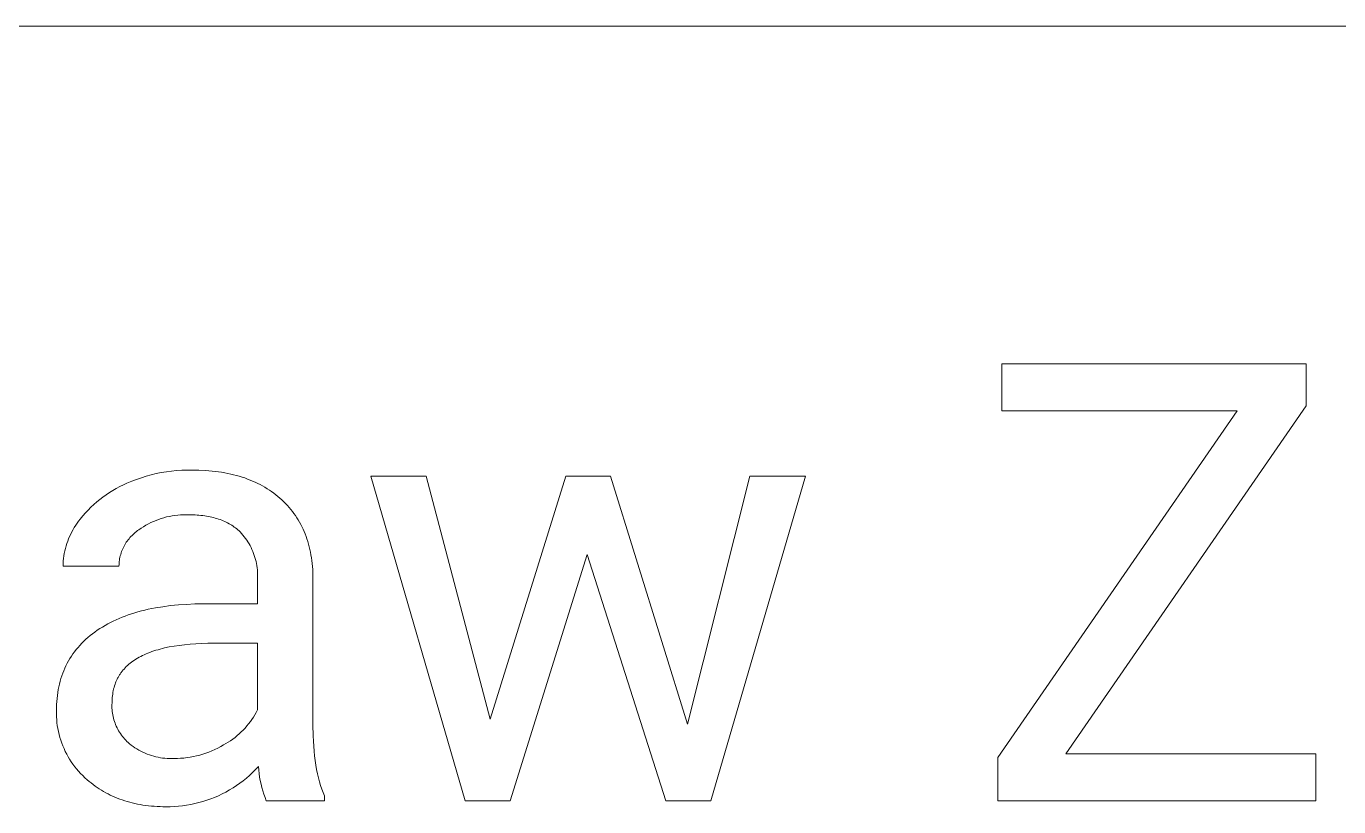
# Model space of a CAD drawing. Header units: millimetres. Extents: x -2542 to 6192, y -257 to 5845.
# Drawn here: x 4163 to 4411.4, y 572.1 to 719.8 of the extents above; entities that cross this region are included whole.
import ezdxf

# ---------------------------------------------------------------- set-up
doc = ezdxf.new("R2010")
doc.units = ezdxf.units.MM
doc.header["$MEASUREMENT"] = 0
doc.layers.add('Domyślny', color=7, linetype='Continuous', true_color=0x000000)

msp = doc.modelspace()

# ---------------------------------------------------------------- linework, layer by layer
at = {"layer": 'Domyślny', "color": 18, "lineweight": 15, "true_color": 0x000000}
for p, q in [((6183.9, 719.77), (2891.58, 719.77)), ((4347.63, 646.96), (4347.63, 655.89)), ((4347.63, 655.89), (4405.28, 655.89)), ((4405.28, 655.89), (4405.28, 647.95)), ((4346.91, 581.38), (4392.22, 646.96)), ((4392.22, 646.96), (4347.63, 646.96)), ((4405.28, 647.95), (4359.79, 582.11)), ((4182.04, 633.29), (4182.94, 633.66)), ((4182.94, 633.66), (4183.85, 634.01)), ((4183.85, 634.01), (4184.77, 634.33)), ((4184.77, 634.33), (4185.7, 634.62)), ((4185.7, 634.62), (4186.64, 634.87)), ((4186.64, 634.87), (4187.59, 635.1)), ((4187.59, 635.1), (4188.55, 635.29)), ((4188.55, 635.29), (4189.51, 635.45)), ((4189.51, 635.45), (4190.48, 635.59)), ((4190.48, 635.59), (4191.45, 635.68)), ((4191.45, 635.68), (4192.42, 635.75)), ((4192.42, 635.75), (4193.4, 635.79)), ((4193.4, 635.79), (4194.37, 635.79)), ((4194.37, 635.79), (4195.68, 635.77)), ((4195.68, 635.77), (4196.95, 635.7)), ((4196.95, 635.7), (4197.57, 635.66)), ((4197.57, 635.66), (4198.19, 635.6)), ((4198.19, 635.6), (4198.79, 635.53)), ((4198.79, 635.53), (4199.39, 635.45)), ((4199.39, 635.45), (4199.97, 635.36)), ((4199.97, 635.36), (4200.55, 635.26)), ((4200.55, 635.26), (4201.12, 635.15)), ((4201.12, 635.15), (4201.68, 635.03)), ((4201.68, 635.03), (4202.23, 634.9)), ((4202.23, 634.9), (4202.78, 634.76)), ((4202.78, 634.76), (4203.31, 634.61)), ((4203.31, 634.61), (4203.83, 634.45)), ((4203.83, 634.45), (4204.35, 634.28)), ((4204.35, 634.28), (4204.86, 634.09)), ((4204.86, 634.09), (4205.35, 633.9)), ((4205.35, 633.9), (4205.84, 633.7)), ((4205.84, 633.7), (4206.32, 633.48)), ((4246.08, 573.19), (4228.22, 634.64)), ((4228.22, 634.64), (4238.69, 634.64)), ((4238.69, 634.64), (4250.79, 588.63)), ((4250.79, 588.63), (4265.1, 634.64)), ((4265.1, 634.64), (4273.56, 634.64)), ((4273.56, 634.64), (4288.16, 587.67)), ((4288.16, 587.67), (4299.97, 634.64)), ((4310.5, 634.64), (4292.58, 573.19)), ((4299.97, 634.64), (4310.5, 634.64)), ((4177.5, 630.67), (4178.11, 631.11)), ((4178.11, 631.11), (4178.73, 631.53)), ((4178.73, 631.53), (4179.37, 631.92)), ((4179.37, 631.92), (4180.02, 632.3)), ((4180.02, 632.3), (4180.68, 632.65)), ((4180.68, 632.65), (4181.36, 632.98)), ((4181.36, 632.98), (4182.04, 633.29)), ((4206.32, 633.48), (4206.79, 633.26)), ((4206.79, 633.26), (4207.25, 633.03)), ((4207.25, 633.03), (4207.71, 632.78)), ((4207.71, 632.78), (4208.15, 632.53)), ((4208.15, 632.53), (4208.59, 632.26)), ((4208.59, 632.26), (4209.01, 631.99)), ((4209.01, 631.99), (4209.43, 631.71)), ((4209.43, 631.71), (4209.84, 631.41)), ((4209.84, 631.41), (4210.24, 631.11)), ((4210.24, 631.11), (4210.63, 630.79)), ((4174.68, 628.2), (4175.21, 628.73)), ((4175.21, 628.73), (4175.76, 629.25)), ((4175.76, 629.25), (4176.32, 629.74)), ((4176.32, 629.74), (4176.9, 630.22)), ((4176.9, 630.22), (4177.5, 630.67)), ((4210.63, 630.79), (4211.01, 630.47)), ((4211.01, 630.47), (4211.38, 630.13)), ((4211.38, 630.13), (4211.74, 629.79)), ((4211.74, 629.79), (4212.08, 629.44)), ((4212.08, 629.44), (4212.42, 629.08)), ((4212.42, 629.08), (4212.75, 628.72)), ((4212.75, 628.72), (4213.06, 628.34)), ((4172.61, 625.74), (4172.9, 626.13)), ((4172.9, 626.13), (4173.2, 626.51)), ((4173.2, 626.51), (4173.67, 627.09)), ((4173.67, 627.09), (4174.17, 627.66)), ((4174.17, 627.66), (4174.68, 628.2)), ((4187.55, 626.25), (4187.06, 626.05)), ((4188.04, 626.44), (4187.55, 626.25)), ((4188.54, 626.61), (4188.04, 626.44)), ((4189.05, 626.76), (4188.54, 626.61)), ((4189.56, 626.9), (4189.05, 626.76)), ((4190.08, 627.01), (4189.56, 626.9)), ((4190.6, 627.11), (4190.08, 627.01)), ((4191.12, 627.19), (4190.6, 627.11)), ((4191.65, 627.26), (4191.12, 627.19)), ((4192.17, 627.3), (4191.65, 627.26)), ((4192.7, 627.33), (4192.17, 627.3)), ((4193.23, 627.34), (4192.7, 627.33)), ((4193.76, 627.33), (4193.23, 627.34)), ((4194.54, 627.31), (4193.76, 627.33)), ((4194.93, 627.3), (4194.54, 627.31)), ((4195.31, 627.27), (4194.93, 627.3)), ((4195.68, 627.24), (4195.31, 627.27)), ((4196.04, 627.21), (4195.68, 627.24)), ((4196.4, 627.17), (4196.04, 627.21)), ((4196.76, 627.12), (4196.4, 627.17)), ((4197.11, 627.06), (4196.76, 627.12)), ((4197.45, 627), (4197.11, 627.06)), ((4197.79, 626.94), (4197.45, 627)), ((4198.12, 626.86), (4197.79, 626.94)), ((4198.44, 626.78), (4198.12, 626.86)), ((4198.76, 626.7), (4198.44, 626.78)), ((4199.07, 626.6), (4198.76, 626.7)), ((4199.38, 626.5), (4199.07, 626.6)), ((4199.68, 626.4), (4199.38, 626.5)), ((4199.98, 626.29), (4199.68, 626.4)), ((4200.27, 626.17), (4199.98, 626.29)), ((4200.55, 626.04), (4200.27, 626.17)), ((4213.06, 628.34), (4213.36, 627.96)), ((4213.36, 627.96), (4213.65, 627.57)), ((4213.65, 627.57), (4213.93, 627.17)), ((4213.93, 627.17), (4214.2, 626.77)), ((4214.2, 626.77), (4214.46, 626.35)), ((4214.46, 626.35), (4214.7, 625.93)), ((4171.18, 623.23), (4171.39, 623.67)), ((4171.39, 623.67), (4171.6, 624.1)), ((4171.6, 624.1), (4171.84, 624.52)), ((4171.84, 624.52), (4172.08, 624.94)), ((4172.08, 624.94), (4172.34, 625.34)), ((4172.34, 625.34), (4172.61, 625.74)), ((4183.41, 623.8), (4183.2, 623.61)), ((4183.62, 623.98), (4183.41, 623.8)), ((4183.85, 624.15), (4183.62, 623.98)), ((4184.07, 624.32), (4183.85, 624.15)), ((4184.31, 624.48), (4184.07, 624.32)), ((4184.74, 624.78), (4184.31, 624.48)), ((4185.19, 625.06), (4184.74, 624.78)), ((4185.64, 625.33), (4185.19, 625.06)), ((4186.11, 625.59), (4185.64, 625.33)), ((4186.58, 625.83), (4186.11, 625.59)), ((4187.06, 626.05), (4186.58, 625.83)), ((4200.83, 625.91), (4200.55, 626.04)), ((4201.1, 625.78), (4200.83, 625.91)), ((4201.36, 625.63), (4201.1, 625.78)), ((4201.62, 625.48), (4201.36, 625.63)), ((4201.87, 625.33), (4201.62, 625.48)), ((4202.12, 625.17), (4201.87, 625.33)), ((4202.36, 625), (4202.12, 625.17)), ((4202.6, 624.83), (4202.36, 625)), ((4202.82, 624.65), (4202.6, 624.83)), ((4203.05, 624.46), (4202.82, 624.65)), ((4203.26, 624.27), (4203.05, 624.46)), ((4203.47, 624.07), (4203.26, 624.27)), ((4203.75, 623.77), (4203.47, 624.07)), ((4204.01, 623.47), (4203.75, 623.77)), ((4214.7, 625.93), (4214.94, 625.5)), ((4214.94, 625.5), (4215.16, 625.07)), ((4215.16, 625.07), (4215.37, 624.62)), ((4215.37, 624.62), (4215.57, 624.17)), ((4215.57, 624.17), (4215.76, 623.7)), ((4215.76, 623.7), (4215.94, 623.24)), ((4170.39, 620.95), (4170.52, 621.42)), ((4170.52, 621.42), (4170.66, 621.88)), ((4170.66, 621.88), (4170.82, 622.33)), ((4170.82, 622.33), (4171, 622.79)), ((4171, 622.79), (4171.18, 623.23)), ((4181.49, 621.39), (4181.36, 621.14)), ((4181.63, 621.64), (4181.49, 621.39)), ((4181.77, 621.88), (4181.63, 621.64)), ((4181.92, 622.12), (4181.77, 621.88)), ((4182.08, 622.35), (4181.92, 622.12)), ((4182.25, 622.57), (4182.08, 622.35)), ((4182.43, 622.79), (4182.25, 622.57)), ((4182.61, 623.01), (4182.43, 622.79)), ((4182.8, 623.22), (4182.61, 623.01)), ((4183, 623.42), (4182.8, 623.22)), ((4183.2, 623.61), (4183, 623.42)), ((4204.26, 623.16), (4204.01, 623.47)), ((4204.5, 622.84), (4204.26, 623.16)), ((4204.73, 622.51), (4204.5, 622.84)), ((4204.95, 622.17), (4204.73, 622.51)), ((4205.16, 621.83), (4204.95, 622.17)), ((4205.36, 621.48), (4205.16, 621.83)), ((4205.54, 621.12), (4205.36, 621.48)), ((4215.94, 623.24), (4216.11, 622.76)), ((4216.11, 622.76), (4216.26, 622.27)), ((4216.26, 622.27), (4216.41, 621.78)), ((4216.41, 621.78), (4216.54, 621.28)), ((4216.54, 621.28), (4216.66, 620.77)), ((4169.99, 618.58), (4170.04, 619.06)), ((4170.04, 619.06), (4170.1, 619.53)), ((4170.1, 619.53), (4170.18, 620.01)), ((4170.18, 620.01), (4170.28, 620.48)), ((4170.28, 620.48), (4170.39, 620.95)), ((4180.62, 618.73), (4180.58, 618.45)), ((4180.66, 619.01), (4180.62, 618.73)), ((4180.72, 619.29), (4180.66, 619.01)), ((4180.78, 619.56), (4180.72, 619.29)), ((4180.86, 619.83), (4180.78, 619.56)), ((4180.94, 620.1), (4180.86, 619.83)), ((4181.03, 620.37), (4180.94, 620.1)), ((4181.14, 620.63), (4181.03, 620.37)), ((4181.25, 620.89), (4181.14, 620.63)), ((4181.36, 621.14), (4181.25, 620.89)), ((4205.71, 620.76), (4205.54, 621.12)), ((4205.87, 620.39), (4205.71, 620.76)), ((4206.02, 620.01), (4205.87, 620.39)), ((4206.15, 619.64), (4206.02, 620.01)), ((4206.28, 619.25), (4206.15, 619.64)), ((4206.38, 618.87), (4206.28, 619.25)), ((4206.48, 618.48), (4206.38, 618.87)), ((4216.66, 620.77), (4216.77, 620.25)), ((4216.77, 620.25), (4216.87, 619.73)), ((4216.87, 619.73), (4216.96, 619.2)), ((4216.96, 619.2), (4217.04, 618.66)), ((4269.14, 619.78), (4254.6, 573.19)), ((4284.06, 573.19), (4269.14, 619.78)), ((4169.94, 617.61), (4169.96, 618.09)), ((4180.53, 617.61), (4169.94, 617.61)), ((4169.96, 618.09), (4169.99, 618.58)), ((4180.54, 617.89), (4180.53, 617.61)), ((4180.55, 618.17), (4180.54, 617.89)), ((4180.58, 618.45), (4180.55, 618.17)), ((4206.56, 618.08), (4206.48, 618.48)), ((4206.63, 617.69), (4206.56, 618.08)), ((4206.69, 617.29), (4206.63, 617.69)), ((4206.73, 616.89), (4206.69, 617.29)), ((4206.76, 616.49), (4206.73, 616.89)), ((4206.77, 616.09), (4206.76, 616.49)), ((4217.04, 618.66), (4217.11, 618.11)), ((4217.11, 618.11), (4217.16, 617.55)), ((4217.16, 617.55), (4217.2, 616.99)), ((4217.2, 616.99), (4217.24, 616.42)), ((4217.24, 616.42), (4217.26, 615.84)), ((4206.76, 615.28), (4206.77, 615.69)), ((4206.76, 610.46), (4206.76, 615.28)), ((4206.77, 615.69), (4206.77, 616.09)), ((4217.26, 615.84), (4217.26, 587.57)), ((4182.89, 608.57), (4183.51, 608.76)), ((4183.51, 608.76), (4184.13, 608.94)), ((4184.13, 608.94), (4184.77, 609.12)), ((4184.77, 609.12), (4185.42, 609.28)), ((4185.42, 609.28), (4186.08, 609.43)), ((4186.08, 609.43), (4186.75, 609.57)), ((4186.75, 609.57), (4187.43, 609.7)), ((4187.43, 609.7), (4188.83, 609.93)), ((4188.83, 609.93), (4190.28, 610.12)), ((4190.28, 610.12), (4191.77, 610.27)), ((4191.77, 610.27), (4193.31, 610.37)), ((4193.31, 610.37), (4194.89, 610.44)), ((4194.89, 610.44), (4196.52, 610.46)), ((4196.52, 610.46), (4206.76, 610.46)), ((4177.39, 606.08), (4177.89, 606.37)), ((4177.89, 606.37), (4178.4, 606.66)), ((4178.4, 606.66), (4178.92, 606.93)), ((4178.92, 606.93), (4179.45, 607.2)), ((4179.45, 607.2), (4180, 607.45)), ((4180, 607.45), (4180.55, 607.69)), ((4180.55, 607.69), (4181.12, 607.93)), ((4181.12, 607.93), (4181.7, 608.15)), ((4181.7, 608.15), (4182.29, 608.37)), ((4182.29, 608.37), (4182.89, 608.57)), ((4174.25, 603.75), (4174.66, 604.11)), ((4174.66, 604.11), (4175.08, 604.46)), ((4175.08, 604.46), (4175.51, 604.8)), ((4175.51, 604.8), (4175.96, 605.13)), ((4175.96, 605.13), (4176.42, 605.46)), ((4176.42, 605.46), (4176.9, 605.77)), ((4176.9, 605.77), (4177.39, 606.08)), ((4171.82, 600.98), (4172.12, 601.4)), ((4172.12, 601.4), (4172.44, 601.82)), ((4172.44, 601.82), (4172.78, 602.22)), ((4172.78, 602.22), (4173.12, 602.61)), ((4173.12, 602.61), (4173.49, 603)), ((4173.49, 603), (4173.86, 603.38)), ((4173.86, 603.38), (4174.25, 603.75)), ((4186.37, 601.28), (4186.01, 601.14)), ((4186.74, 601.42), (4186.37, 601.28)), ((4187.13, 601.55), (4186.74, 601.42)), ((4187.52, 601.67), (4187.13, 601.55)), ((4187.92, 601.79), (4187.52, 601.67)), ((4188.33, 601.9), (4187.92, 601.79)), ((4188.75, 602.01), (4188.33, 601.9)), ((4189.18, 602.11), (4188.75, 602.01)), ((4190.06, 602.3), (4189.18, 602.11)), ((4190.99, 602.47), (4190.06, 602.3)), ((4191.95, 602.61), (4190.99, 602.47)), ((4192.95, 602.73), (4191.95, 602.61)), ((4193.99, 602.83), (4192.95, 602.73)), ((4195.07, 602.91), (4193.99, 602.83)), ((4196.18, 602.97), (4195.07, 602.91)), ((4197.34, 603), (4196.18, 602.97)), ((4198.53, 603.01), (4197.34, 603)), ((4206.76, 603.01), (4198.53, 603.01)), ((4206.76, 590.39), (4206.76, 603.01)), ((4170.5, 598.76), (4170.74, 599.22)), ((4170.74, 599.22), (4170.99, 599.67)), ((4170.99, 599.67), (4171.25, 600.12)), ((4171.25, 600.12), (4171.53, 600.56)), ((4171.53, 600.56), (4171.82, 600.98)), ((4182.15, 598.81), (4181.92, 598.59)), ((4182.39, 599.02), (4182.15, 598.81)), ((4182.64, 599.23), (4182.39, 599.02)), ((4182.9, 599.43), (4182.64, 599.23)), ((4183.17, 599.62), (4182.9, 599.43)), ((4183.45, 599.81), (4183.17, 599.62)), ((4183.73, 600), (4183.45, 599.81)), ((4184.03, 600.18), (4183.73, 600)), ((4184.34, 600.35), (4184.03, 600.18)), ((4184.65, 600.52), (4184.34, 600.35)), ((4184.98, 600.69), (4184.65, 600.52)), ((4185.31, 600.84), (4184.98, 600.69)), ((4185.66, 600.99), (4185.31, 600.84)), ((4186.01, 601.14), (4185.66, 600.99)), ((4169.4, 595.81), (4169.55, 596.32)), ((4169.55, 596.32), (4169.71, 596.83)), ((4169.71, 596.83), (4169.89, 597.32)), ((4169.89, 597.32), (4170.08, 597.81)), ((4170.08, 597.81), (4170.28, 598.29)), ((4170.28, 598.29), (4170.5, 598.76)), ((4180.27, 596.38), (4180.2, 596.24)), ((4180.35, 596.51), (4180.27, 596.38)), ((4180.42, 596.64), (4180.35, 596.51)), ((4180.5, 596.78), (4180.42, 596.64)), ((4180.57, 596.91), (4180.5, 596.78)), ((4180.66, 597.03), (4180.57, 596.91)), ((4180.74, 597.16), (4180.66, 597.03)), ((4180.82, 597.29), (4180.74, 597.16)), ((4180.91, 597.41), (4180.82, 597.29)), ((4181, 597.54), (4180.91, 597.41)), ((4181.1, 597.66), (4181, 597.54)), ((4181.19, 597.78), (4181.1, 597.66)), ((4181.29, 597.9), (4181.19, 597.78)), ((4181.49, 598.13), (4181.29, 597.9)), ((4181.7, 598.36), (4181.49, 598.13)), ((4181.92, 598.59), (4181.7, 598.36)), ((4168.94, 593.68), (4169.04, 594.23)), ((4169.04, 594.23), (4169.14, 594.76)), ((4169.14, 594.76), (4169.26, 595.29)), ((4169.26, 595.29), (4169.4, 595.81)), ((4179.45, 594.03), (4179.39, 593.72)), ((4179.52, 594.35), (4179.45, 594.03)), ((4179.6, 594.65), (4179.52, 594.35)), ((4179.69, 594.95), (4179.6, 594.65)), ((4179.79, 595.25), (4179.69, 594.95)), ((4179.89, 595.54), (4179.79, 595.25)), ((4179.95, 595.68), (4179.89, 595.54)), ((4180.01, 595.82), (4179.95, 595.68)), ((4180.07, 595.96), (4180.01, 595.82)), ((4180.14, 596.1), (4180.07, 595.96)), ((4180.2, 596.24), (4180.14, 596.1)), ((4168.7, 590.84), (4168.72, 591.42)), ((4168.72, 591.42), (4168.75, 592)), ((4168.75, 592), (4168.8, 592.57)), ((4168.8, 592.57), (4168.87, 593.13)), ((4168.87, 593.13), (4168.94, 593.68)), ((4179.21, 591.38), (4179.2, 591.06)), ((4179.22, 591.7), (4179.21, 591.38)), ((4179.24, 592.39), (4179.22, 592.05)), ((4179.22, 592.05), (4179.22, 591.7)), ((4179.26, 592.73), (4179.24, 592.39)), ((4179.29, 593.07), (4179.26, 592.73)), ((4179.34, 593.39), (4179.29, 593.07)), ((4179.39, 593.72), (4179.34, 593.39)), ((4168.69, 590.24), (4168.7, 590.84)), ((4168.69, 589.68), (4168.69, 590.24)), ((4168.7, 589.11), (4168.69, 589.68)), ((4168.74, 588.54), (4168.7, 589.11)), ((4179.2, 591.06), (4179.21, 590.73)), ((4179.21, 590.73), (4179.23, 590.41)), ((4179.23, 590.41), (4179.27, 590.09)), ((4179.27, 590.09), (4179.31, 589.77)), ((4179.31, 589.77), (4179.36, 589.46)), ((4179.36, 589.46), (4179.42, 589.14)), ((4179.42, 589.14), (4179.5, 588.83)), ((4205.7, 588.6), (4205.99, 589.03)), ((4205.99, 589.03), (4206.26, 589.48)), ((4206.26, 589.48), (4206.52, 589.93)), ((4206.52, 589.93), (4206.76, 590.39)), ((4168.79, 587.97), (4168.74, 588.54)), ((4168.86, 587.41), (4168.79, 587.97)), ((4168.96, 586.85), (4168.86, 587.41)), ((4169.07, 586.29), (4168.96, 586.85)), ((4179.5, 588.83), (4179.58, 588.52)), ((4179.58, 588.52), (4179.68, 588.21)), ((4179.68, 588.21), (4179.78, 587.91)), ((4179.78, 587.91), (4179.9, 587.61)), ((4179.9, 587.61), (4180.03, 587.31)), ((4180.03, 587.31), (4180.16, 587.02)), ((4180.16, 587.02), (4180.31, 586.74)), ((4180.31, 586.74), (4180.46, 586.45)), ((4180.46, 586.45), (4180.63, 586.18)), ((4203.68, 586.22), (4204.05, 586.58)), ((4204.05, 586.58), (4204.41, 586.96)), ((4204.41, 586.96), (4204.75, 587.36)), ((4204.75, 587.36), (4205.08, 587.76)), ((4205.08, 587.76), (4205.4, 588.17)), ((4205.4, 588.17), (4205.7, 588.6)), ((4217.26, 587.57), (4217.29, 585.5)), ((4169.2, 585.74), (4169.07, 586.29)), ((4169.35, 585.19), (4169.2, 585.74)), ((4169.52, 584.65), (4169.35, 585.19)), ((4169.7, 584.11), (4169.52, 584.65)), ((4169.91, 583.58), (4169.7, 584.11)), ((4180.63, 586.18), (4180.8, 585.91)), ((4180.8, 585.91), (4180.99, 585.64)), ((4180.99, 585.64), (4181.18, 585.39)), ((4181.18, 585.39), (4181.38, 585.14)), ((4181.38, 585.14), (4181.59, 584.89)), ((4181.59, 584.89), (4181.81, 584.65)), ((4181.81, 584.65), (4182.03, 584.43)), ((4182.03, 584.43), (4182.26, 584.2)), ((4182.26, 584.2), (4182.5, 583.99)), ((4182.5, 583.99), (4182.85, 583.72)), ((4200.33, 583.76), (4200.79, 584.01)), ((4200.79, 584.01), (4201.23, 584.29)), ((4201.23, 584.29), (4201.67, 584.57)), ((4201.67, 584.57), (4202.09, 584.87)), ((4202.09, 584.87), (4202.51, 585.19)), ((4202.51, 585.19), (4202.91, 585.52)), ((4202.91, 585.52), (4203.3, 585.86)), ((4203.3, 585.86), (4203.68, 586.22)), ((4217.29, 585.5), (4217.34, 584.5)), ((4217.34, 584.5), (4217.4, 583.54)), ((4170.13, 583.06), (4169.91, 583.58)), ((4170.37, 582.54), (4170.13, 583.06)), ((4170.63, 582.04), (4170.37, 582.54)), ((4170.9, 581.54), (4170.63, 582.04)), ((4171.19, 581.05), (4170.9, 581.54)), ((4182.85, 583.72), (4183.2, 583.47)), ((4183.2, 583.47), (4183.56, 583.23)), ((4183.56, 583.23), (4183.92, 583)), ((4183.92, 583), (4184.3, 582.78)), ((4184.3, 582.78), (4184.68, 582.57)), ((4184.68, 582.57), (4185.07, 582.38)), ((4185.07, 582.38), (4185.47, 582.2)), ((4185.47, 582.2), (4185.87, 582.04)), ((4185.87, 582.04), (4186.28, 581.89)), ((4186.28, 581.89), (4186.69, 581.75)), ((4186.69, 581.75), (4187.1, 581.63)), ((4187.1, 581.63), (4187.52, 581.53)), ((4187.52, 581.53), (4187.95, 581.43)), ((4187.95, 581.43), (4188.37, 581.35)), ((4193.42, 581.36), (4194.02, 581.45)), ((4194.02, 581.45), (4194.63, 581.56)), ((4194.63, 581.56), (4195.23, 581.69)), ((4195.23, 581.69), (4195.82, 581.85)), ((4195.82, 581.85), (4196.41, 582.02)), ((4196.41, 582.02), (4197, 582.21)), ((4197, 582.21), (4197.57, 582.42)), ((4197.57, 582.42), (4198.14, 582.65)), ((4198.14, 582.65), (4198.7, 582.9)), ((4198.7, 582.9), (4199.26, 583.17)), ((4199.26, 583.17), (4199.8, 583.45)), ((4199.8, 583.45), (4200.33, 583.76)), ((4217.4, 583.54), (4217.47, 582.6)), ((4217.47, 582.6), (4217.57, 581.69)), ((4217.57, 581.69), (4217.68, 580.81)), ((4359.79, 582.11), (4407.11, 582.11)), ((4407.11, 582.11), (4407.11, 573.18)), ((4171.5, 580.58), (4171.19, 581.05)), ((4171.82, 580.11), (4171.5, 580.58)), ((4172.16, 579.65), (4171.82, 580.11)), ((4172.52, 579.21), (4172.16, 579.65)), ((4172.89, 578.78), (4172.52, 579.21)), ((4188.37, 581.35), (4188.8, 581.29)), ((4188.8, 581.29), (4189.23, 581.24)), ((4189.23, 581.24), (4189.67, 581.21)), ((4189.67, 581.21), (4190.1, 581.19)), ((4190.1, 581.19), (4190.53, 581.19)), ((4190.53, 581.19), (4190.97, 581.2)), ((4190.97, 581.2), (4191.58, 581.21)), ((4191.58, 581.21), (4192.2, 581.24)), ((4192.2, 581.24), (4192.81, 581.29)), ((4192.81, 581.29), (4193.42, 581.36)), ((4206.39, 579.09), (4205.83, 578.53)), ((4206.93, 579.66), (4206.39, 579.09)), ((4206.99, 578.99), (4206.93, 579.66)), ((4207.07, 578.33), (4206.99, 578.99)), ((4217.68, 580.81), (4217.8, 579.95)), ((4217.8, 579.95), (4217.95, 579.12)), ((4217.95, 579.12), (4218.11, 578.32)), ((4346.91, 573.18), (4346.91, 581.38)), ((4173.27, 578.36), (4172.89, 578.78)), ((4173.67, 577.95), (4173.27, 578.36)), ((4174.08, 577.56), (4173.67, 577.95)), ((4174.51, 577.19), (4174.08, 577.56)), ((4174.87, 576.87), (4174.51, 577.19)), ((4175.24, 576.57), (4174.87, 576.87)), ((4175.62, 576.27), (4175.24, 576.57)), ((4203.42, 576.52), (4202.78, 576.07)), ((4204.05, 577), (4203.42, 576.52)), ((4204.66, 577.49), (4204.05, 577)), ((4205.26, 578), (4204.66, 577.49)), ((4205.83, 578.53), (4205.26, 578)), ((4207.16, 577.68), (4207.07, 578.33)), ((4207.28, 577.02), (4207.16, 577.68)), ((4207.42, 576.37), (4207.28, 577.02)), ((4218.11, 578.32), (4218.29, 577.55)), ((4218.29, 577.55), (4218.49, 576.81)), ((4218.49, 576.81), (4218.7, 576.09)), ((4176.01, 575.99), (4175.62, 576.27)), ((4176.4, 575.71), (4176.01, 575.99)), ((4176.8, 575.45), (4176.4, 575.71)), ((4177.2, 575.19), (4176.8, 575.45)), ((4177.61, 574.95), (4177.2, 575.19)), ((4178.03, 574.72), (4177.61, 574.95)), ((4178.46, 574.49), (4178.03, 574.72)), ((4178.89, 574.28), (4178.46, 574.49)), ((4179.32, 574.07), (4178.89, 574.28)), ((4179.77, 573.88), (4179.32, 574.07)), ((4199.35, 574.16), (4198.63, 573.84)), ((4200.06, 574.49), (4199.35, 574.16)), ((4200.76, 574.85), (4200.06, 574.49)), ((4201.44, 575.24), (4200.76, 574.85)), ((4202.12, 575.64), (4201.44, 575.24)), ((4202.78, 576.07), (4202.12, 575.64)), ((4207.58, 575.72), (4207.42, 576.37)), ((4207.76, 575.08), (4207.58, 575.72)), ((4207.96, 574.45), (4207.76, 575.08)), ((4208.18, 573.82), (4207.96, 574.45)), ((4218.7, 576.09), (4218.93, 575.4)), ((4218.93, 575.4), (4219.05, 575.07)), ((4219.05, 575.07), (4219.18, 574.74)), ((4219.18, 574.74), (4219.31, 574.42)), ((4219.31, 574.42), (4219.44, 574.1)), ((4219.44, 574.1), (4219.44, 573.2)), ((4180.22, 573.69), (4179.77, 573.88)), ((4180.67, 573.51), (4180.22, 573.69)), ((4181.14, 573.35), (4180.67, 573.51)), ((4181.61, 573.19), (4181.14, 573.35)), ((4182.08, 573.05), (4181.61, 573.19)), ((4182.57, 572.91), (4182.08, 573.05)), ((4183.05, 572.79), (4182.57, 572.91)), ((4183.55, 572.67), (4183.05, 572.79)), ((4184.05, 572.57), (4183.55, 572.67)), ((4184.56, 572.47), (4184.05, 572.57)), ((4185.07, 572.39), (4184.56, 572.47)), ((4185.6, 572.31), (4185.07, 572.39)), ((4186.12, 572.25), (4185.6, 572.31)), ((4186.66, 572.19), (4186.12, 572.25)), ((4187.2, 572.15), (4186.66, 572.19)), ((4187.75, 572.11), (4187.2, 572.15)), ((4188.3, 572.09), (4187.75, 572.11)), ((4188.86, 572.07), (4188.3, 572.09)), ((4189.43, 572.07), (4188.86, 572.07)), ((4190.21, 572.07), (4189.43, 572.07)), ((4191, 572.1), (4190.21, 572.07)), ((4191.78, 572.16), (4191, 572.1)), ((4192.56, 572.24), (4191.78, 572.16)), ((4193.34, 572.35), (4192.56, 572.24)), ((4194.12, 572.49), (4193.34, 572.35)), ((4194.89, 572.65), (4194.12, 572.49)), ((4195.65, 572.84), (4194.89, 572.65)), ((4196.41, 573.05), (4195.65, 572.84)), ((4197.16, 573.29), (4196.41, 573.05)), ((4197.9, 573.55), (4197.16, 573.29)), ((4198.63, 573.84), (4197.9, 573.55)), ((4208.42, 573.2), (4208.18, 573.82)), ((4219.44, 573.2), (4208.42, 573.2)), ((4254.6, 573.19), (4246.08, 573.19)), ((4292.58, 573.19), (4284.06, 573.19)), ((4407.11, 573.18), (4346.91, 573.18))]:
    msp.add_line(p, q, dxfattribs=at)

doc.saveas('drawing.dxf')
